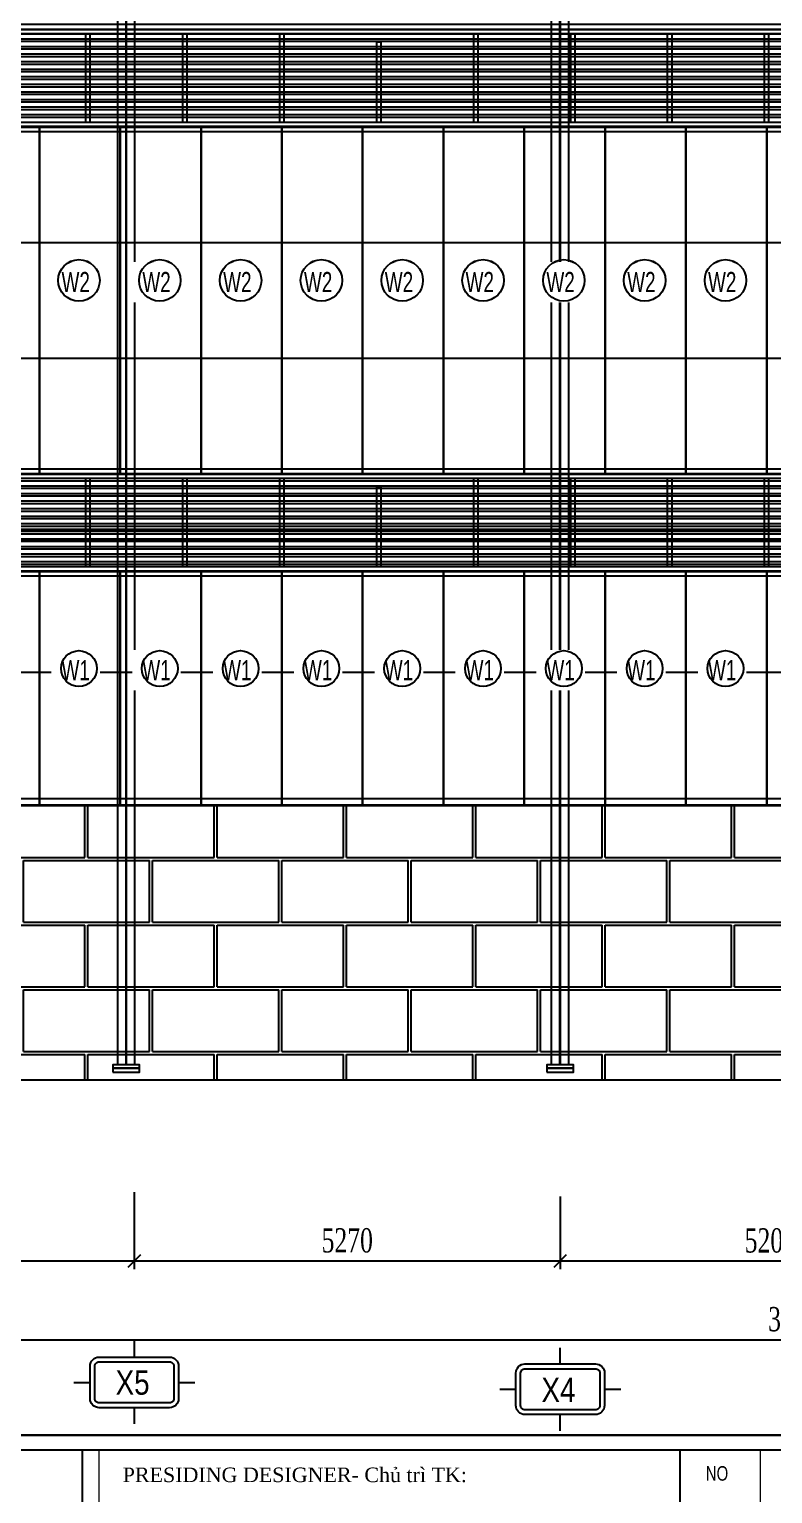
# Model space of a CAD drawing. Header units: inches. Extents: x 315041 to 662841, y -45540 to -35018.
# Drawn here: x 330408.7 to 330500.7, y -38646.4 to -38465.1 of the extents above; entities that cross this region are included whole.
import ezdxf
from ezdxf.enums import TextEntityAlignment as Align

# ---------------------------------------------------------------- set-up
doc = ezdxf.new("R2010")
doc.units = ezdxf.units.IN
doc.header["$MEASUREMENT"] = 0
doc.linetypes.add('CENTER2', pattern=[28.575, 19.05, -3.175, 3.175, -3.175])
for name, color, linetype in [('2', 2, 'Continuous'), ('3', 3, 'Continuous'), ('4', 4, 'Continuous'), ('7', 7, 'Continuous'), ('8', 8, 'Continuous'), ('9', 9, 'Continuous'), ('BAO KHUNG', 31, 'Continuous')]:
    doc.layers.add(name, color=color, linetype=linetype)
doc.layers.add('S-Hatch', color=8, linetype='Continuous', lineweight=9)
doc.styles.add('hx2', font='VHARIALN.TTF')
doc.styles.add('ST1', font='times.ttf', dxfattribs={"width": 0.7})
doc.styles.add('ST1H', font='vnshxh.shx', dxfattribs={"width": 0.7})
doc.styles.add('ST3', font='times.ttf', dxfattribs={"width": 0.8})
doc.styles.get("Standard").update_dxf_attribs({"font": 'VHARIALN.TTF'})
doc.dimstyles.new('100', dxfattribs={"dimtxt": 3, "dimasz": 1.5, "dimexe": 1, "dimexo": 0, "dimgap": 1, "dimtad": 1, "dimdec": 0, "dimlfac": 100, "dimzin": 0, "dimdsep": 46, "dimtxsty": 'ST1', "dimblk": 'OBLIQUE', "dimcen": 1, "dimdle": 1, "dimclrd": 8, "dimclre": 8, "dimclrt": 3, "dimadec": 0, "dimazin": 0, "dimtfac": 1, "dimtdec": 0, "dimtix": 1, "dimtmove": 1, "dimatfit": 3, "dimfxl": 0, "dimtfill": 1, "dimtolj": 1, "dimtzin": 0, "dimlwd": -1, "dimlwe": -1, "dimarcsym": 1})

# ---------------------------------------------------------------- blocks, each defined once
blk = doc.blocks.new('TENTRUC')
at = {"layer": '7'}
for p, q in [((0, 8.27), (0, 10.26)), ((-7.48, 5.13), (-5.48, 5.13)), ((5.48, 5.13), (7.48, 5.13)), ((0, 0), (0, 2))]:
    blk.add_line(p, q, dxfattribs=at)
blk.add_lwpolyline([(-4.36, 8.27), (4.36, 8.27, -0.414214), (5.48, 7.14), (5.48, 3.12, -0.414214), (4.36, 2), (-4.36, 2, -0.414214), (-5.48, 3.12), (-5.48, 7.14, -0.414214)], format="xyb", close=True, dxfattribs=at)
at = {"layer": '8', "ltscale": 15}
blk.add_lwpolyline([(-4.36, 7.68), (4.36, 7.68, -0.414214), (4.9, 7.14), (4.9, 3.12, -0.414214), (4.36, 2.58), (-4.36, 2.58, -0.414214), (-4.9, 3.12), (-4.9, 7.14, -0.414214)], format="xyb", close=True, dxfattribs=at)
at = {"layer": '3', "style": 'hx2'}
blk.add_attdef('TR', text='', height=2.9, dxfattribs=at).set_placement((-0.16, 3.83), align=Align.CENTER)
blk = doc.blocks.new('_Oblique')
at = {"color": 0, "linetype": 'ByBlock', "lineweight": -2}
blk.add_line((-0.5, -0.5), (0.5, 0.5), dxfattribs=at)
blk = doc.blocks.new('*D933')
at = {"color": 8, "linetype": 'Continuous', "transparency": 16777216}
for p, q in [((330373.44, -38609.03), (330373.44, -38618.55)), ((330421.74, -38609.03), (330421.74, -38618.55)), ((330372.44, -38617.55), (330422.74, -38617.55))]:
    blk.add_line(p, q, dxfattribs=at)
at = {"layer": 'Defpoints', "color": 0, "transparency": 16777216}
for p in [(330373.44, -38609.03), (330421.74, -38609.03), (330421.74, -38617.55)]:
    blk.add_point(p, dxfattribs=at)
at = {"color": 8, "transparency": 16777216, "xscale": 1.5, "yscale": 1.5, "zscale": 1.5, "rotation": 180}
blk.add_blockref('_Oblique', (330373.44, -38617.55), dxfattribs=at)
at = {"color": 8, "transparency": 16777216, "xscale": 1.5, "yscale": 1.5, "zscale": 1.5}
blk.add_blockref('_Oblique', (330421.74, -38617.55), dxfattribs=at)
at = {"color": 3, "transparency": 16777216, "insert": (330397.59, -38615.03), "char_height": 3, "attachment_point": 5, "style": 'ST1', "bg_fill": 3, "box_fill_scale": 1.25, "bg_fill_color": 256, "bg_fill_true_color": 13158600, "bg_fill_transparency": 1019152}
blk.add_mtext('\\A1;4830', dxfattribs=at)
blk = doc.blocks.new('*D934')
at = {"color": 8, "linetype": 'Continuous', "transparency": 16777216}
for p, q in [((330421.74, -38609.03), (330421.74, -38618.55)), ((330474.44, -38609.59), (330474.44, -38618.55)), ((330420.74, -38617.55), (330475.44, -38617.55))]:
    blk.add_line(p, q, dxfattribs=at)
at = {"layer": 'Defpoints', "color": 0, "transparency": 16777216}
for p in [(330421.74, -38609.03), (330474.44, -38609.59), (330474.44, -38617.55)]:
    blk.add_point(p, dxfattribs=at)
at = {"color": 8, "transparency": 16777216, "xscale": 1.5, "yscale": 1.5, "zscale": 1.5, "rotation": 180}
blk.add_blockref('_Oblique', (330421.74, -38617.55), dxfattribs=at)
at = {"color": 8, "transparency": 16777216, "xscale": 1.5, "yscale": 1.5, "zscale": 1.5}
blk.add_blockref('_Oblique', (330474.44, -38617.55), dxfattribs=at)
at = {"color": 3, "transparency": 16777216, "insert": (330448.09, -38615.02), "char_height": 3, "attachment_point": 5, "style": 'ST1', "bg_fill": 3, "box_fill_scale": 1.25, "bg_fill_color": 256, "bg_fill_true_color": 13158600, "bg_fill_transparency": 1019152}
blk.add_mtext('\\A1;5270', dxfattribs=at)
blk = doc.blocks.new('*D935')
at = {"color": 8, "linetype": 'Continuous', "transparency": 16777216}
for p, q in [((330474.44, -38609.59), (330474.44, -38618.55)), ((330526.44, -38609.59), (330526.44, -38618.55)), ((330473.44, -38617.55), (330527.44, -38617.55))]:
    blk.add_line(p, q, dxfattribs=at)
at = {"layer": 'Defpoints', "color": 0, "transparency": 16777216}
for p in [(330474.44, -38609.59), (330526.44, -38609.59), (330526.44, -38617.55)]:
    blk.add_point(p, dxfattribs=at)
at = {"color": 8, "transparency": 16777216, "xscale": 1.5, "yscale": 1.5, "zscale": 1.5, "rotation": 180}
blk.add_blockref('_Oblique', (330474.44, -38617.55), dxfattribs=at)
at = {"color": 8, "transparency": 16777216, "xscale": 1.5, "yscale": 1.5, "zscale": 1.5}
blk.add_blockref('_Oblique', (330526.44, -38617.55), dxfattribs=at)
at = {"color": 3, "transparency": 16777216, "insert": (330500.44, -38615.03), "char_height": 3, "attachment_point": 5, "style": 'ST1', "bg_fill": 3, "box_fill_scale": 1.25, "bg_fill_color": 256, "bg_fill_true_color": 13158600, "bg_fill_transparency": 11366416}
blk.add_mtext('\\A1;5200', dxfattribs=at)
blk = doc.blocks.new('*D939')
at = {"color": 8, "linetype": 'Continuous', "transparency": 16777216}
for p, q in [((330319.89, -38609.59), (330319.89, -38628.3)), ((330688.39, -38609.59), (330688.39, -38628.3)), ((330318.89, -38627.3), (330689.39, -38627.3))]:
    blk.add_line(p, q, dxfattribs=at)
at = {"layer": 'Defpoints', "color": 0, "transparency": 16777216}
for p in [(330319.89, -38609.59), (330688.39, -38609.59), (330688.39, -38627.3)]:
    blk.add_point(p, dxfattribs=at)
at = {"color": 8, "transparency": 16777216, "xscale": 1.5, "yscale": 1.5, "zscale": 1.5, "rotation": 180}
blk.add_blockref('_Oblique', (330319.89, -38627.3), dxfattribs=at)
at = {"color": 8, "transparency": 16777216, "xscale": 1.5, "yscale": 1.5, "zscale": 1.5}
blk.add_blockref('_Oblique', (330688.39, -38627.3), dxfattribs=at)
at = {"color": 3, "transparency": 16777216, "insert": (330504.14, -38624.77), "char_height": 3, "attachment_point": 5, "style": 'ST1', "bg_fill": 3, "box_fill_scale": 1.25, "bg_fill_color": 256, "bg_fill_true_color": 13158600, "bg_fill_transparency": 11361772}
blk.add_mtext('\\A1;36850', dxfattribs=at)
blk = doc.blocks.new('222')
at = {"true_color": 0xc0a22a}
h = blk.add_hatch(dxfattribs=at)
h.set_pattern_fill('ANSI32', color=42, scale=2.5, angle=135, style=0)
h.set_pattern_definition([(180, (7508.5587, -1372.56325), (-2e-16, -0.9375), []), (180, (7508.2462, -1372.25075), (-2e-16, -0.9375), [])])
h.paths.add_polyline_path([(332093.67, -38714.4), (332461.07, -38714.4), (332461.07, -38725.4), (332093.67, -38725.4)])
at = {"color": 42, "true_color": 0xc0a22a}
for points in [[(332093.17, -38713.9), (332461.57, -38713.9), (332461.57, -38725.9), (332093.17, -38725.9)], [(332093.67, -38714.4), (332461.07, -38714.4), (332461.07, -38725.4), (332093.67, -38725.4)], [(332189.41, -38714.4), (332189.41, -38725.4), (332188.91, -38725.4), (332188.91, -38714.4)], [(332201.41, -38714.4), (332201.41, -38725.4), (332200.91, -38725.4), (332200.91, -38714.4)], [(332213.41, -38714.4), (332213.41, -38725.4), (332212.91, -38725.4), (332212.91, -38714.4)], [(332225.41, -38715.4), (332225.41, -38725.4), (332224.91, -38725.4), (332224.91, -38715.4)], [(332237.41, -38714.4), (332237.41, -38725.4), (332236.91, -38725.4), (332236.91, -38714.4)], [(332249.41, -38714.4), (332249.41, -38725.4), (332248.91, -38725.4), (332248.91, -38714.4)], [(332261.41, -38714.4), (332261.41, -38725.4), (332260.91, -38725.4), (332260.91, -38714.4)], [(332273.41, -38714.4), (332273.41, -38725.4), (332272.91, -38725.4), (332272.91, -38714.4)]]:
    blk.add_lwpolyline(points, close=True, dxfattribs=at)
blk = doc.blocks.new('223')
at = {"layer": '8'}
h = blk.add_hatch(dxfattribs=at)
h.set_pattern_fill('AR-B816C,_O', color=9)
h.set_pattern_definition([(0, (0, 0), (8, 8), [15.625, -0.375]), (0, (-8, 0.375), (8, 8), [15.625, -0.375]), (90, (0, 0), (-8, 8), [-8.375, 7.625]), (90, (-0.375, 0), (-8, 8), [-8.375, 7.625])])
h.paths.add_polyline_path([(332093.065, -38999.343), (332461.566, -38999.343), (332461.566, -39033.343), (332093.065, -39033.343)])
at = {"color": 9}
blk.add_lwpolyline([(332093.165, -38738.343), (332461.566, -38738.343), (332461.566, -38999.343), (332093.165, -38999.343)], close=True, dxfattribs=at)
at = {"layer": '2', "color": 9}
for p, q in [((332093.165, -38929.676), (332461.466, -38929.676)), ((332093.165, -38944.009), (332461.466, -38944.009)), ((332093.165, -38982.873), (332461.466, -38982.873)), ((332093.165, -38998.491), (332461.466, -38998.491))]:
    blk.add_line(p, q, dxfattribs=at)
for points in [[(332093.165, -38903.342), (332461.466, -38903.342)], [(332461.466, -38915.342), (332093.165, -38915.342)], [(332461.466, -38958.342), (332093.165, -38958.342)], [(332093.165, -38970.342), (332461.466, -38970.342)]]:
    blk.add_lwpolyline(points, dxfattribs=at)
at = {"layer": '4', "color": 9}
blk.add_line((332093.165, -38970.342), (332461.466, -38970.342), dxfattribs=at)
blk.add_lwpolyline([(332461.466, -38902.692), (332461.466, -38903.342), (332093.165, -38903.342), (332093.165, -38902.692)], close=True, dxfattribs=at)
for points in [[(332093.165, -38915.342), (332461.466, -38915.342)], [(332461.466, -38915.992), (332093.165, -38915.992)], [(332093.165, -38957.692), (332461.466, -38957.692)], [(332461.466, -38958.342), (332093.165, -38958.342)], [(332093.165, -38970.342), (332461.466, -38970.342)], [(332461.466, -38970.992), (332093.165, -38970.992)]]:
    blk.add_lwpolyline(points, dxfattribs=at)
at = {"layer": '8', "color": 9}
for p, q in [((332192.855, -39031.453), (332192.855, -38768.74)), ((332194.975, -39031.453), (332194.975, -38768.74)), ((332246.556, -39031.453), (332246.556, -38768.74)), ((332248.676, -39031.453), (332248.676, -38768.74)), ((332193.885, -39031.453), (332193.885, -38776.289)), ((332193.945, -39031.453), (332193.945, -38776.289)), ((332247.585, -39031.453), (332247.585, -38776.289)), ((332247.645, -39031.453), (332247.645, -38776.289))]:
    blk.add_line(p, q, dxfattribs=at)
for points in [[(332146.645, -38966.478), (332403.585, -38966.478), (332403.585, -38965.208), (332146.645, -38965.208)], [(332192.265, -39031.849), (332195.565, -39031.849), (332195.565, -39031.453), (332192.265, -39031.453)], [(332192.265, -39032.346), (332195.565, -39032.346), (332195.565, -39031.849), (332192.265, -39031.849)], [(332245.966, -39031.849), (332249.266, -39031.849), (332249.266, -39031.453), (332245.966, -39031.453)], [(332245.966, -39032.346), (332249.266, -39032.346), (332249.266, -39031.849), (332245.966, -39031.849)]]:
    blk.add_lwpolyline(points, close=True, dxfattribs=at)
at = {"layer": '9', "color": 9}
blk.add_lwpolyline([(332093.065, -38999.343), (332461.566, -38999.343), (332461.566, -39033.343), (332093.065, -39033.343)], close=True, dxfattribs=at)
at = {"color": 9}
for p in [(0, -189.442), (0, -244.442)]:
    blk.add_blockref('222', p, dxfattribs=at)
blk = doc.blocks.new('A$C75D82031')
at = {"layer": '7', "color": 147, "linetype": 'Continuous'}
blk.add_lwpolyline([(12.33, 57.61), (581.67, 57.61), (581.67, 409.19), (12.33, 409.19)], close=True, dxfattribs=at)
at = {"layer": 'BAO KHUNG', "color": 7}
for points in [[(144.95, 55.81), (285.8, 55.81), (285.8, 10.81), (144.95, 10.81)], [(211.89, 55.81), (474.14, 55.81), (474.14, 10.81), (211.89, 10.81)]]:
    blk.add_lwpolyline(points, close=True, dxfattribs=at)
at = {"layer": 'S-Hatch'}
for p, q in [((213.95, 10.81), (213.95, 55.81)), ((295.73, 55.81), (295.73, 10.81))]:
    blk.add_line(p, q, dxfattribs=at)
at = {"layer": 'BAO KHUNG', "color": 7, "linetype": 'Continuous', "style": 'ST3'}
blk.add_text('PRESIDING DESIGNER- Chủ trì TK:', height=1.8, dxfattribs=at).set_placement((216.86, 51.8))
at = {"layer": 'BAO KHUNG', "color": 7, "linetype": 'Continuous', "width": 0.9}
blk.add_text('NO', height=1.8, dxfattribs=at).set_placement((290.4, 52.88), align=Align.MIDDLE_CENTER)

msp = doc.modelspace()

# ---------------------------------------------------------------- block references
at = {"color": 8}
msp.add_blockref('223', (-1773.174, 438.1673), dxfattribs=at)
at = {"layer": '3'}
ref = msp.add_blockref('TENTRUC', (330421.7421, -38637.7063), dxfattribs=at)
ref.add_attrib('TR', 'x5', dxfattribs={"layer": '0', "height": 3, "style": 'hx2'}).set_placement((330421.5258, -38634.1019), align=Align.CENTER)
ref = msp.add_blockref('TENTRUC', (330474.4423, -38638.5635), dxfattribs=at)
ref.add_attrib('TR', 'x4', dxfattribs={"layer": '0', "height": 3, "style": 'hx2'}).set_placement((330474.226, -38635.0102), align=Align.CENTER)

# ---------------------------------------------------------------- dimensions: what is measured, and where the dimension line sits
at = {"color": 8}
dim = msp.add_linear_dim(base=(330421.7421, -38617.5532), p1=(330373.4421, -38609.0323), p2=(330421.7421, -38609.0323), dimstyle='100', dxfattribs=at)
dim.commit()
dim.dimension.update_dxf_attribs({"geometry": '*D933', "text_midpoint": (330397.5921, -38615.0273)})

# ---------------------------------------------------------------- next in the draw order: linework, layer by layer
at = {"color": 8, "linetype": 'CENTER2'}
msp.add_line((335537.1113, -38595.1758), (330315.4765, -38595.1758), dxfattribs=at)
at = {"color": 4}
for points in [[(330399.9912, -38520.1049), (330409.9912, -38520.1049), (330409.9912, -38477.2749), (330399.9912, -38477.2749)], [(330409.9912, -38520.1049), (330419.9912, -38520.1049), (330419.9912, -38477.2749), (330409.9912, -38477.2749)], [(330419.9912, -38520.1049), (330429.9912, -38520.1049), (330429.9912, -38477.2749), (330419.9912, -38477.2749)], [(330429.9912, -38520.1049), (330439.9912, -38520.1049), (330439.9912, -38477.2749), (330429.9912, -38477.2749)], [(330439.9912, -38520.1049), (330449.9912, -38520.1049), (330449.9912, -38477.2749), (330439.9912, -38477.2749)], [(330449.9912, -38520.1049), (330459.9912, -38520.1049), (330459.9912, -38477.2749), (330449.9912, -38477.2749)], [(330459.9912, -38520.1049), (330469.9912, -38520.1049), (330469.9912, -38477.2749), (330459.9912, -38477.2749)], [(330469.9912, -38520.1049), (330479.9912, -38520.1049), (330479.9912, -38477.2749), (330469.9912, -38477.2749)], [(330479.9912, -38520.1049), (330489.9912, -38520.1049), (330489.9912, -38477.2749), (330479.9912, -38477.2749)], [(330489.9912, -38520.1049), (330499.9912, -38520.1049), (330499.9912, -38477.2749), (330489.9912, -38477.2749)], [(330499.9912, -38520.1049), (330509.9912, -38520.1049), (330509.9912, -38477.2749), (330499.9912, -38477.2749)]]:
    msp.add_lwpolyline(points, close=True, dxfattribs=at)
at = {"color": 6}
for points in [[(330399.9912, -38561.1258), (330409.9912, -38561.1258), (330409.9912, -38532.2749), (330399.9912, -38532.2749)], [(330409.9912, -38561.1258), (330419.9912, -38561.1258), (330419.9912, -38532.2749), (330409.9912, -38532.2749)], [(330419.9912, -38561.1258), (330429.9912, -38561.1258), (330429.9912, -38532.2749), (330419.9912, -38532.2749)], [(330429.9912, -38561.1258), (330439.9912, -38561.1258), (330439.9912, -38532.2749), (330429.9912, -38532.2749)], [(330439.9912, -38561.1258), (330449.9912, -38561.1258), (330449.9912, -38532.2749), (330439.9912, -38532.2749)], [(330449.9912, -38561.1258), (330459.9912, -38561.1258), (330459.9912, -38532.2749), (330449.9912, -38532.2749)], [(330459.9912, -38561.1258), (330469.9912, -38561.1258), (330469.9912, -38532.2749), (330459.9912, -38532.2749)], [(330469.9912, -38561.1258), (330479.9912, -38561.1258), (330479.9912, -38532.2749), (330469.9912, -38532.2749)], [(330479.9912, -38561.1258), (330489.9912, -38561.1258), (330489.9912, -38532.2749), (330479.9912, -38532.2749)], [(330489.9912, -38561.1258), (330499.9912, -38561.1258), (330499.9912, -38532.2749), (330489.9912, -38532.2749)], [(330499.9912, -38561.1258), (330509.9912, -38561.1258), (330509.9912, -38532.2749), (330499.9912, -38532.2749)]]:
    msp.add_lwpolyline(points, close=True, dxfattribs=at)

# ---------------------------------------------------------------- next in the draw order: dimensions: what is measured, and where the dimension line sits
at = {"color": 8}
dim = msp.add_linear_dim(base=(330474.4423, -38617.5532), p1=(330421.7421, -38609.0323), p2=(330474.4423, -38609.5866), dimstyle='100', dxfattribs=at)
dim.commit()
dim.dimension.update_dxf_attribs({"geometry": '*D934', "text_midpoint": (330448.0922, -38615.023)})

# ---------------------------------------------------------------- next in the draw order: dimensions: what is measured, and where the dimension line sits
dim = msp.add_linear_dim(base=(330526.4423, -38617.5532), p1=(330474.4423, -38609.5866), p2=(330526.4423, -38609.5866), dimstyle='100', dxfattribs=at)
dim.commit()
dim.dimension.update_dxf_attribs({"geometry": '*D935', "text_midpoint": (330500.4423, -38615.0273)})

# ---------------------------------------------------------------- next in the draw order: dimensions: what is measured, and where the dimension line sits
dim = msp.add_linear_dim(base=(330688.3924, -38627.2985), p1=(330319.8921, -38609.5866), p2=(330688.3924, -38609.5866), dimstyle='100', dxfattribs=at)
dim.commit()
dim.dimension.update_dxf_attribs({"geometry": '*D939', "text_midpoint": (330504.1422, -38624.7726)})

# ---------------------------------------------------------------- next in the draw order: linework, layer by layer
msp.add_lwpolyline([(330215.7733, -38287.5287), (330785.1113, -38287.5287), (330785.1113, -38639.1085), (330215.7733, -38639.1085)], close=True, dxfattribs=at)

# ---------------------------------------------------------------- next in the draw order: block references
at = {"color": 1}
msp.add_blockref('A$C75D82031', (330203.4423, -38696.7186), dxfattribs=at)

# ---------------------------------------------------------------- next in the draw order: texts
at = {"color": 4, "char_height": 2.5, "attachment_point": 6, "style": 'ST1H', "bg_fill": 2}
for insert in [(330416.2431, -38496.4187), (330426.2431, -38496.4187), (330436.2431, -38496.4187), (330446.2431, -38496.4187), (330456.2431, -38496.4187), (330466.2431, -38496.4187), (330476.2431, -38496.4187), (330486.2431, -38496.4187), (330496.2431, -38496.4187)]:
    msp.add_mtext('\\A1;W2', dxfattribs=dict(at, insert=insert))
at = {"color": 6, "char_height": 2.5, "attachment_point": 6, "style": 'ST1H', "bg_fill": 2}
for insert in [(330416.2431, -38544.4493), (330426.2431, -38544.4493), (330436.2431, -38544.4493), (330446.2431, -38544.4493), (330456.2431, -38544.4493), (330466.2431, -38544.4493), (330476.2431, -38544.4493), (330486.2431, -38544.4493), (330496.2431, -38544.4493)]:
    msp.add_mtext('\\A1;W1', dxfattribs=dict(at, insert=insert))

# ---------------------------------------------------------------- next in the draw order: linework, layer by layer
at = {"color": 4}
for centre in [(330414.8895, -38496.2146), (330424.8895, -38496.2146), (330434.8895, -38496.2146), (330444.8895, -38496.2146), (330454.8895, -38496.2146), (330464.8895, -38496.2146), (330474.8895, -38496.2146), (330484.8895, -38496.2146), (330494.8895, -38496.2146)]:
    msp.add_circle(centre, 2.571, dxfattribs=at)
at = {"color": 6}
for centre in [(330414.8895, -38544.2452), (330424.8895, -38544.2452), (330434.8895, -38544.2452), (330444.8895, -38544.2452), (330454.8895, -38544.2452), (330464.8895, -38544.2452), (330474.8895, -38544.2452), (330484.8895, -38544.2452), (330494.8895, -38544.2452)]:
    msp.add_circle(centre, 2.2176, dxfattribs=at)

doc.saveas('drawing.dxf')
